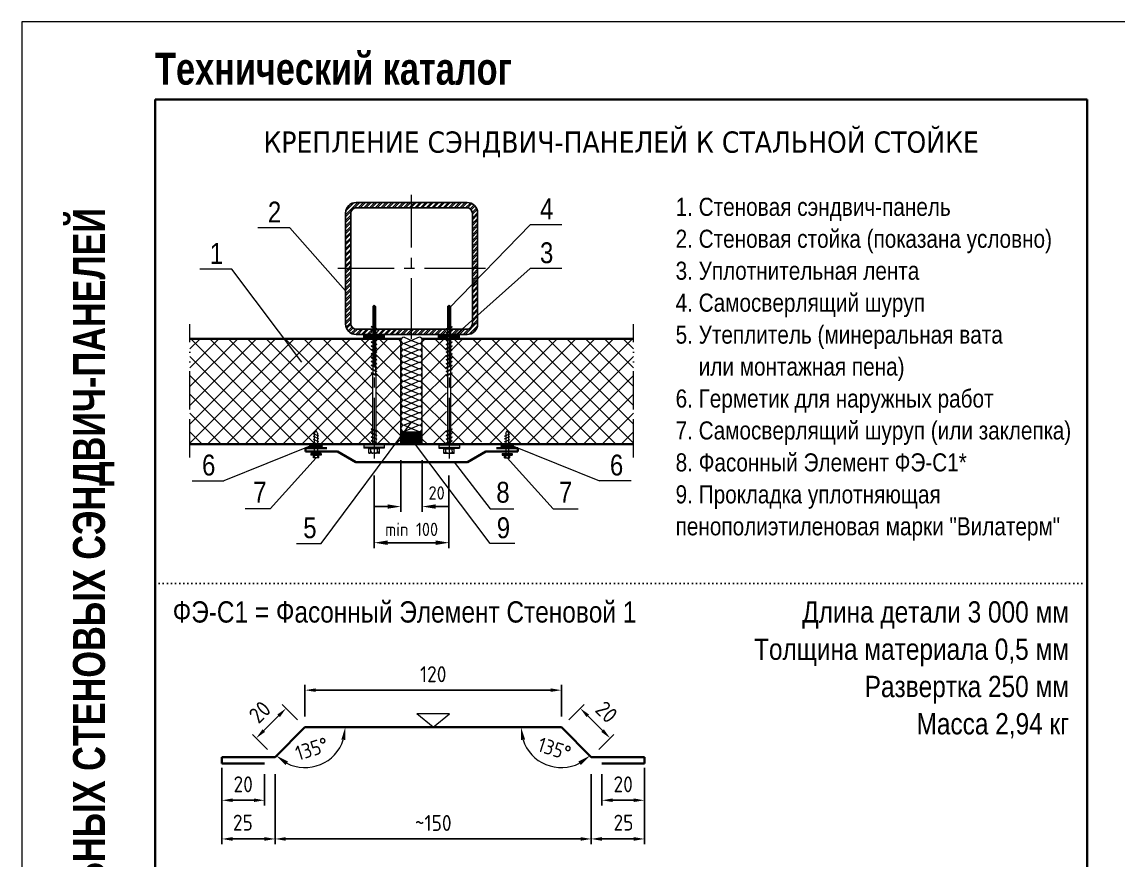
# Model space of a CAD drawing. Extents: x 5821 to 16321, y -13531 to 5774.
# Drawn here: x 14221 to 15250, y 4987 to 5774 of the extents above; entities that cross this region are included whole.
import ezdxf
from ezdxf.enums import TextEntityAlignment as Align

# ---------------------------------------------------------------- set-up
doc = ezdxf.new("R2010")
doc.units = 0
doc.header["$LTSCALE"] = 3
for name, pattern in [('ACAD_ISO13W100', [36, 12, -3, 12, -3, 0, -3, 0, -3]), ('CENTER2', [28.575, 19.05, -3.175, 3.175, -3.175]), ('DOT2', [0.125, 0, -0.125])]:
    doc.linetypes.add(name, pattern=pattern)
doc.layers.get('0').update_dxf_attribs({"linetype": 'CONTINUOUS', "lineweight": 30})
doc.layers.get('DEFPOINTS').update_dxf_attribs({"linetype": 'CONTINUOUS'})
for name, color, linetype, lineweight in [('new_fill', 8, 'CONTINUOUS', 13), ('RAZMER', 7, 'CONTINUOUS', 9), ('Нащельники', 1, 'CONTINUOUS', 30), ('Саморезы', 7, 'CONTINUOUS', 13)]:
    doc.layers.add(name, color=color, linetype=linetype, lineweight=lineweight)
doc.layers.add('Punktir', color=7, linetype='CONTINUOUS')
doc.layers.add('Прогон', color=7, linetype='CONTINUOUS')
doc.styles.add('ROMANS', font='romans.shx', dxfattribs={"width": 0.85})
doc.styles.get("Standard").update_dxf_attribs({"font": 'TAHOMA.TTF'})
doc.styles.add('style1', font='ARIALN.TTF')
doc.styles.add('style2', font='impact.TTF')
doc.dimstyles.new('2.5', dxfattribs={"dimscale": 5, "dimtxt": 3, "dimasz": 2, "dimexe": 1, "dimexo": 2, "dimgap": 0, "dimtad": 0, "dimdec": 0, "dimlfac": 0.5, "dimzin": 9, "dimdsep": 46, "dimtxsty": 'ROMANS', "dimcen": -3, "dimdle": 1, "dimclrd": 256, "dimclre": 256, "dimclrt": 256, "dimadec": 0, "dimazin": 0, "dimtfac": 1, "dimtdec": 0, "dimtofl": 0, "dimtmove": 2, "dimatfit": 3, "dimfxl": 0, "dimtvp": 1, "dimtolj": 1, "dimtzin": 9, "dimarcsym": 0})
doc.dimstyles.new('5', dxfattribs={"dimscale": 5, "dimtxt": 3, "dimasz": 2.5, "dimexe": 1, "dimexo": 3, "dimgap": 0, "dimtad": 0, "dimdec": 0, "dimzin": 9, "dimdsep": 46, "dimtxsty": 'ROMANS', "dimblk2": 'OBLIQUE', "dimcen": -3, "dimdle": 1.5, "dimclrd": 256, "dimclre": 256, "dimclrt": 256, "dimadec": 0, "dimazin": 0, "dimtfac": 1, "dimtdec": 0, "dimtofl": 0, "dimtmove": 2, "dimatfit": 3, "dimfxl": 0, "dimtvp": 1, "dimtolj": 1, "dimtzin": 9, "dimarcsym": 0})
doc.dimstyles.get("Standard").update_dxf_attribs({"dimscale": 0, "dimtxt": 3, "dimasz": 3, "dimexe": 2.5, "dimexo": 2.5, "dimgap": 1.5, "dimtad": 0, "dimdec": 0, "dimzin": 9, "dimdsep": 46, "dimtxsty": 'ROMANS', "dimcen": -3, "dimdle": 1.25, "dimadec": 0, "dimazin": 0, "dimtfac": 0.75, "dimtdec": 0, "dimtofl": 0, "dimtmove": 2, "dimatfit": 3, "dimfxl": 0, "dimtvp": 1.5, "dimtolj": 1, "dimtzin": 0, "dimarcsym": 0})
pattern_1 = [(45, (13023.318, 50.5626), (-2.6516504, 2.6516504), []), (45, (13025.086, 50.5626), (-2.6516504, 2.6516504), [])]

# ---------------------------------------------------------------- blocks, each defined once
blk = doc.blocks.new('*D249')
at = {"layer": 'DEFPOINTS', "color": 0, "transparency": 16777216}
for p in [(14486.8, 5112.1), (14441, 5101.8), (14458.8, 5084.1)]:
    blk.add_point(p, dxfattribs=at)
at = {"layer": 'RAZMER', "lineweight": -2, "transparency": 16777216}
for p, q in [((14479.7, 5119.2), (14465.5, 5133.4)), ((14462, 5122.8), (14448.1, 5108.9)), ((14451.7, 5091.1), (14437.5, 5105.4))]:
    blk.add_line(p, q, dxfattribs=at)
at = {"layer": 'RAZMER', "transparency": 16777216}
for points in [[(14460.8, 5124), (14463.2, 5121.6), (14469.1, 5129.9)], [(14446.9, 5110.1), (14449.3, 5107.7), (14441, 5101.8)]]:
    blk.add_solid(points, dxfattribs=at)
at = {"layer": 'RAZMER', "transparency": 16777216, "insert": (14444.4, 5126.4), "char_height": 15, "attachment_point": 5, "rotation": 45, "style": 'ROMANS'}
blk.add_mtext('\\A1;20', dxfattribs=at)
blk = doc.blocks.new('*D250')
at = {"layer": 'DEFPOINTS', "color": 0, "transparency": 16777216}
for p in [(14408.8, 5084.1), (14458.8, 5078.1), (14408.8, 5007.2)]:
    blk.add_point(p, dxfattribs=at)
at = {"layer": 'RAZMER', "lineweight": -2, "transparency": 16777216}
for p, q in [((14408.8, 5074.1), (14408.8, 5002.2)), ((14458.8, 5068.1), (14458.8, 5002.2)), ((14448.8, 5007.2), (14418.8, 5007.2))]:
    blk.add_line(p, q, dxfattribs=at)
at = {"layer": 'RAZMER', "transparency": 16777216}
for points in [[(14418.8, 5008.9), (14418.8, 5005.5), (14408.8, 5007.2)], [(14448.8, 5008.9), (14448.8, 5005.5), (14458.8, 5007.2)]]:
    blk.add_solid(points, dxfattribs=at)
at = {"layer": 'RAZMER', "transparency": 16777216, "insert": (14428.5, 5022.5), "char_height": 15, "attachment_point": 5, "style": 'ROMANS'}
blk.add_mtext('\\A1;25', dxfattribs=at)
blk = doc.blocks.new('*D251')
at = {"layer": 'DEFPOINTS', "color": 0, "transparency": 16777216}
for p in [(14550.8, 5112.1), (14707.5, 5112.1), (14727.5, 5112.1), (14700.7, 5085.3), (14755.5, 5084.1)]:
    blk.add_point(p, dxfattribs=at)
at = {"layer": 'RAZMER', "color": 0, "lineweight": 0, "transparency": 16777216}
blk.add_arc((14727.5, 5112.1), 37.9, 198.2006, 296.7994, dxfattribs=at)
at = {"layer": 'RAZMER', "color": 0, "transparency": 16777216}
for points in [[(14689.5, 5100), (14693.4, 5100.6), (14689.6, 5112.1)], [(14743.4, 5079.9), (14745.8, 5076.6), (14754.3, 5085.3)]]:
    blk.add_solid(points, dxfattribs=at)
at = {"layer": 'RAZMER', "color": 0, "transparency": 16777216, "insert": (14721, 5091.8), "char_height": 14, "attachment_point": 5, "rotation": 342.3112, "style": 'ROMANS'}
blk.add_mtext('\\A1;135°', dxfattribs=at)
blk = doc.blocks.new('*D252')
at = {"layer": 'DEFPOINTS', "color": 0, "transparency": 16777216}
for p in [(14727.5, 5146.9), (14486.8, 5112.1), (14727.5, 5112.1)]:
    blk.add_point(p, dxfattribs=at)
at = {"layer": 'RAZMER', "lineweight": -2, "transparency": 16777216}
for p, q in [((14486.8, 5122.1), (14486.8, 5151.9)), ((14496.8, 5146.9), (14717.5, 5146.9)), ((14727.5, 5122.1), (14727.5, 5151.9))]:
    blk.add_line(p, q, dxfattribs=at)
at = {"layer": 'RAZMER', "transparency": 16777216}
for points in [[(14496.8, 5148.6), (14496.8, 5145.3), (14486.8, 5146.9)], [(14717.5, 5148.6), (14717.5, 5145.3), (14727.5, 5146.9)]]:
    blk.add_solid(points, dxfattribs=at)
at = {"layer": 'RAZMER', "transparency": 16777216, "insert": (14607.2, 5161.9), "char_height": 15, "attachment_point": 5, "style": 'ROMANS'}
blk.add_mtext('\\A1;120', dxfattribs=at)
blk = doc.blocks.new('*D253')
at = {"layer": 'DEFPOINTS', "color": 0, "transparency": 16777216}
for p in [(14727.5, 5112.1), (14773.3, 5101.8), (14755.5, 5084.1)]:
    blk.add_point(p, dxfattribs=at)
at = {"layer": 'RAZMER', "lineweight": -2, "transparency": 16777216}
for p, q in [((14734.6, 5119.2), (14748.8, 5133.4)), ((14752.3, 5122.8), (14766.2, 5108.9)), ((14762.6, 5091.1), (14776.8, 5105.4))]:
    blk.add_line(p, q, dxfattribs=at)
at = {"layer": 'RAZMER', "transparency": 16777216}
for points in [[(14753.5, 5124), (14751.1, 5121.6), (14745.2, 5129.9)], [(14767.4, 5110.1), (14765, 5107.7), (14773.3, 5101.8)]]:
    blk.add_solid(points, dxfattribs=at)
at = {"layer": 'RAZMER', "transparency": 16777216, "insert": (14769.9, 5126.4), "char_height": 15, "attachment_point": 5, "rotation": 315, "style": 'ROMANS'}
blk.add_mtext('\\A1;20', dxfattribs=at)
blk = doc.blocks.new('саморез4')
at = {"layer": 'new_fill'}
blk.add_hatch(color=254, dxfattribs=at).paths.add_polyline_path([(-2.4, -9.4), (0, -9.4), (0, 9.8), (-2.4, 9.8)])
at = {"layer": 'Саморезы', "ltscale": 150}
for p, q in [((-7.9, 5), (-3.1, 5)), ((-7.9, -5), (-7.9, 5)), ((-5.9, 3.1), (-3.1, 3.1)), ((-3.8, -5), (-3.8, 5)), ((0, 9.8), (-3.1, 9.8)), ((-3.1, -9.4), (-3.1, 9.8)), ((-2.4, -9.4), (-2.4, 9.8)), ((0, -9.4), (0, 9.8)), ((64.9, 1.5), (0, 1.5)), ((1.3, -2.2), (3.4, 2.7)), ((1.9, -2.2), (4, 2.7)), ((3.7, 2.9), (3.4, 2.7)), ((3.7, 2.9), (4, 2.7)), ((4.9, -2.2), (7, 2.7)), ((5.5, -2.2), (7.6, 2.7)), ((7.3, 2.9), (7, 2.7)), ((7.3, 2.9), (7.6, 2.7)), ((8.6, -2.2), (10.7, 2.7)), ((9.2, -2.2), (11.3, 2.7)), ((11, 2.9), (10.7, 2.7)), ((11, 2.9), (11.3, 2.7)), ((12.2, -2.2), (14.3, 2.7)), ((12.8, -2.2), (14.9, 2.7)), ((14.6, 2.9), (14.3, 2.7)), ((14.6, 2.9), (14.9, 2.7)), ((64.9, -2.2), (67, 2.7)), ((65.6, -2.2), (67.7, 2.7)), ((67.3, 2.9), (67, 2.7)), ((130, 1.3), (67.1, 1.3)), ((67.3, 2.9), (67.7, 2.7)), ((68.6, -2.2), (70.7, 2.7)), ((69.2, -2.2), (71.3, 2.7)), ((71, 2.9), (70.7, 2.7)), ((71, 2.9), (71.3, 2.7)), ((72.2, -2.2), (74.3, 2.7)), ((72.8, -2.2), (74.9, 2.7)), ((74.6, 2.9), (74.3, 2.7)), ((74.6, 2.9), (74.9, 2.7)), ((75.8, -2.2), (77.9, 2.7)), ((76.4, -2.2), (78.5, 2.7)), ((78.2, 2.9), (77.9, 2.7)), ((78.2, 2.9), (78.5, 2.7)), ((79.5, -2.2), (81.5, 2.7)), ((80.1, -2.2), (82.2, 2.7)), ((81.9, 2.9), (81.5, 2.7)), ((81.9, 2.9), (82.2, 2.7)), ((83.1, -2.2), (85.2, 2.7)), ((83.7, -2.2), (85.8, 2.7)), ((85.5, 2.9), (85.2, 2.7)), ((85.5, 2.9), (85.8, 2.7)), ((86.7, -2.2), (88.8, 2.7)), ((87.3, -2.2), (89.4, 2.7)), ((89.1, 2.9), (88.8, 2.7)), ((89.1, 2.9), (89.4, 2.7)), ((90.3, -2.2), (92.4, 2.7)), ((90.9, -2.2), (93, 2.7)), ((92.7, 2.9), (92.4, 2.7)), ((92.7, 2.9), (93, 2.7)), ((94, -2.2), (96.1, 2.7)), ((94.6, -2.2), (96.7, 2.7)), ((96.4, 2.9), (96.1, 2.7)), ((96.4, 2.9), (96.7, 2.7)), ((97.6, -2.2), (99.7, 2.7)), ((98.2, -2.2), (100.3, 2.7)), ((100, 2.9), (99.7, 2.7)), ((100, 2.9), (100.3, 2.7)), ((101.2, -2.2), (103.3, 2.7)), ((101.8, -2.2), (103.9, 2.7)), ((103.6, 2.9), (103.3, 2.7)), ((103.6, 2.9), (103.9, 2.7)), ((104.8, -2.2), (106.9, 2.7)), ((105.5, -2.2), (107.6, 2.7)), ((107.2, 2.9), (106.9, 2.7)), ((107.2, 2.9), (107.6, 2.7)), ((108.5, -2.2), (110.6, 2.7)), ((109.1, -2.2), (111.2, 2.7)), ((110.9, 2.9), (110.6, 2.7)), ((110.9, 2.9), (111.2, 2.7)), ((130, 1.3), (131.2, 0)), ((-7.9, -5), (-3.1, -5)), ((-5.9, -3.1), (-3.1, -3.1)), ((0, -9.4), (-3.1, -9.4)), ((64.9, -1.5), (0, -1.5)), ((64.9, -1.5), (0, -1.5)), ((1.6, -2.4), (1.3, -2.2)), ((1.6, -2.4), (1.9, -2.2)), ((5.2, -2.4), (4.9, -2.2)), ((5.2, -2.4), (5.5, -2.2)), ((8.9, -2.4), (8.6, -2.2)), ((8.9, -2.4), (9.2, -2.2)), ((12.5, -2.4), (12.2, -2.2)), ((12.5, -2.4), (12.8, -2.2)), ((65.3, -2.4), (64.9, -2.2)), ((65.3, -2.4), (65.6, -2.2)), ((130, -1.3), (67.1, -1.3)), ((68.9, -2.4), (68.6, -2.2)), ((68.9, -2.4), (69.2, -2.2)), ((72.5, -2.4), (72.2, -2.2)), ((72.5, -2.4), (72.8, -2.2)), ((76.1, -2.4), (75.8, -2.2)), ((76.1, -2.4), (76.4, -2.2)), ((79.8, -2.4), (79.5, -2.2)), ((79.8, -2.4), (80.1, -2.2)), ((83.4, -2.4), (83.1, -2.2)), ((83.4, -2.4), (83.7, -2.2)), ((87, -2.4), (86.7, -2.2)), ((87, -2.4), (87.3, -2.2)), ((90.6, -2.4), (90.3, -2.2)), ((90.6, -2.4), (90.9, -2.2)), ((94.3, -2.4), (94, -2.2)), ((94.3, -2.4), (94.6, -2.2)), ((97.9, -2.4), (97.6, -2.2)), ((97.9, -2.4), (98.2, -2.2)), ((101.5, -2.4), (101.2, -2.2)), ((101.5, -2.4), (101.8, -2.2)), ((105.1, -2.4), (104.8, -2.2)), ((105.1, -2.4), (105.5, -2.2)), ((108.8, -2.4), (108.5, -2.2)), ((108.8, -2.4), (109.1, -2.2)), ((130, -1.3), (131.2, 0))]:
    blk.add_line(p, q, dxfattribs=at)
at = {"layer": 'Саморезы'}
for p, q in [((67.1, 1.3), (64.9, 1.5)), ((67.1, -1.3), (64.9, -1.5))]:
    blk.add_line(p, q, dxfattribs=at)
at = {"layer": 'Саморезы', "ltscale": 150}
for centre, radius, start, end in [((-5.9, 5.1), 2, 182.373, 269.9653), ((-5.9, 1.1), 2, 90.0347, 177.627), ((80.3, 1057.7), 1058.9, 271.592, 272.7554), ((-5.9, -1.1), 2, 182.373, 269.9653), ((-5.9, -5.1), 2, 90.0347, 177.627)]:
    blk.add_arc(centre, radius, start, end, dxfattribs=at)
blk = doc.blocks.new('саморез1')
at = {"layer": 'new_fill'}
blk.add_hatch(color=254, dxfattribs=at).paths.add_polyline_path([(-1.2, -4.8), (0, -4.8), (0, 4.8), (-1.2, 4.8)])
at = {"layer": 'Саморезы', "ltscale": 150}
for p, q in [((-3.9, 2.6), (-1.5, 2.6)), ((-3.9, 2.6), (-3.9, -2.4)), ((-2.9, 1.7), (-1.5, 1.7)), ((-1.9, 2.6), (-1.9, -2.4)), ((0, 4.8), (-1.5, 4.8)), ((-1.5, 4.8), (-1.5, -4.8)), ((-1.2, 4.8), (-1.2, -4.8)), ((0, 4.8), (0, -4.8)), ((19.2, 1.4), (0, 1.4)), ((8.4, 2.4), (10.5, -2.4)), ((11.1, 2.4), (13.2, -2.4)), ((13.8, 2.4), (15.9, -2.4)), ((16.4, 2.4), (18.5, -2.4)), ((19.2, 1.4), (21.8, 0)), ((19.2, -1.4), (21.8, 0)), ((-3.9, -2.4), (-1.5, -2.4)), ((-2.9, -1.4), (-1.5, -1.4)), ((0, -4.8), (-1.5, -4.8)), ((0, -1.4), (19.2, -1.4))]:
    blk.add_line(p, q, dxfattribs=at)
for centre, start, end in [((-2.9, 2.7), 182.373, 269.9653), ((-2.9, 0.7), 90.0347, 177.627), ((-2.9, -0.4), 182.373, 269.9653), ((-2.9, -2.4), 90.0347, 177.627)]:
    blk.add_arc(centre, 1, start, end, dxfattribs=at)
blk = doc.blocks.new('*D222')
at = {"layer": 'DEFPOINTS', "color": 0, "transparency": 16777216}
for p in [(14576.9, 5377.9), (14596.9, 5377.9), (14596.9, 5319.3)]:
    blk.add_point(p, dxfattribs=at)
at = {"layer": 'RAZMER', "lineweight": -2, "transparency": 16777216}
for p, q in [((14576.9, 5362.9), (14576.9, 5314.3)), ((14596.9, 5362.9), (14596.9, 5314.3)), ((14564.4, 5319.3), (14551.9, 5319.3)), ((14609.4, 5319.3), (14621.9, 5319.3))]:
    blk.add_line(p, q, dxfattribs=at)
at = {"layer": 'RAZMER', "transparency": 16777216}
for points in [[(14564.4, 5321.4), (14564.4, 5317.3), (14576.9, 5319.3)], [(14609.4, 5321.4), (14609.4, 5317.3), (14596.9, 5319.3)]]:
    blk.add_solid(points, dxfattribs=at)
at = {"layer": 'RAZMER', "transparency": 16777216, "insert": (14610.4, 5332.1), "char_height": 12.5, "attachment_point": 5, "style": 'ROMANS'}
blk.add_mtext('\\A1;20', dxfattribs=at)
blk = doc.blocks.new('_OBLIQUE')
at = {"color": 0, "linetype": 'ByBlock'}
blk.add_line((-0.5, -0.5), (0.5, 0.5), dxfattribs=at)
blk = doc.blocks.new('*D227')
at = {"layer": 'DEFPOINTS', "color": 0, "transparency": 16777216}
for p in [(14551.8, 5363.5), (14622, 5363.5), (14622, 5285.4)]:
    blk.add_point(p, dxfattribs=at)
at = {"layer": 'RAZMER', "lineweight": -2, "transparency": 16777216}
for p, q in [((14551.8, 5348.5), (14551.8, 5280.4)), ((14622, 5348.5), (14622, 5280.4)), ((14564.3, 5285.4), (14609.5, 5285.4))]:
    blk.add_line(p, q, dxfattribs=at)
at = {"layer": 'RAZMER', "transparency": 16777216}
for points in [[(14564.3, 5287.5), (14564.3, 5283.3), (14551.8, 5285.4)], [(14609.5, 5287.5), (14609.5, 5283.3), (14622, 5285.4)]]:
    blk.add_solid(points, dxfattribs=at)
at = {"layer": 'RAZMER', "transparency": 16777216, "insert": (14586.9, 5297.9), "char_height": 12.5, "attachment_point": 5, "style": 'ROMANS'}
blk.add_mtext('\\A1;min 100', dxfattribs=at)
blk = doc.blocks.new('*D228')
at = {"layer": 'DEFPOINTS', "color": 0, "transparency": 16777216}
for p in [(14458.8, 5078.1), (14755.5, 5078.1), (14755.5, 5007.2)]:
    blk.add_point(p, dxfattribs=at)
at = {"layer": 'RAZMER', "lineweight": -2, "transparency": 16777216}
for p, q in [((14458.8, 5068.1), (14458.8, 5002.2)), ((14755.5, 5068.1), (14755.5, 5002.2)), ((14468.8, 5007.2), (14745.5, 5007.2))]:
    blk.add_line(p, q, dxfattribs=at)
at = {"layer": 'RAZMER', "transparency": 16777216}
for points in [[(14468.8, 5008.9), (14468.8, 5005.5), (14458.8, 5007.2)], [(14745.5, 5008.9), (14745.5, 5005.5), (14755.5, 5007.2)]]:
    blk.add_solid(points, dxfattribs=at)
at = {"layer": 'RAZMER', "transparency": 16777216, "insert": (14607.2, 5022.2), "char_height": 15, "attachment_point": 5, "style": 'ROMANS'}
blk.add_mtext('\\A1;~150', dxfattribs=at)
blk = doc.blocks.new('*D236')
at = {"layer": 'DEFPOINTS', "color": 0, "transparency": 16777216}
for p in [(14408.8, 5078.1), (14448.8, 5078.1), (14408.8, 5043.5)]:
    blk.add_point(p, dxfattribs=at)
at = {"layer": 'RAZMER', "lineweight": -2, "transparency": 16777216}
for p, q in [((14408.8, 5068.1), (14408.8, 5038.5)), ((14448.8, 5068.1), (14448.8, 5038.5)), ((14438.8, 5043.5), (14418.8, 5043.5))]:
    blk.add_line(p, q, dxfattribs=at)
at = {"layer": 'RAZMER', "transparency": 16777216}
for points in [[(14418.8, 5045.2), (14418.8, 5041.9), (14408.8, 5043.5)], [(14438.8, 5045.2), (14438.8, 5041.9), (14448.8, 5043.5)]]:
    blk.add_solid(points, dxfattribs=at)
at = {"layer": 'RAZMER', "transparency": 16777216, "insert": (14428.8, 5058.5), "char_height": 15, "attachment_point": 5, "style": 'ROMANS'}
blk.add_mtext('\\A1;20', dxfattribs=at)
blk = doc.blocks.new('*D237')
at = {"layer": 'DEFPOINTS', "color": 0, "transparency": 16777216}
for p in [(14805.5, 5084.1), (14755.5, 5078.1), (14805.5, 5007.2)]:
    blk.add_point(p, dxfattribs=at)
at = {"layer": 'RAZMER', "lineweight": -2, "transparency": 16777216}
for p, q in [((14805.5, 5074.1), (14805.5, 5002.2)), ((14755.5, 5068.1), (14755.5, 5002.2)), ((14765.5, 5007.2), (14795.5, 5007.2))]:
    blk.add_line(p, q, dxfattribs=at)
at = {"layer": 'RAZMER', "transparency": 16777216}
for points in [[(14765.5, 5008.9), (14765.5, 5005.5), (14755.5, 5007.2)], [(14795.5, 5008.9), (14795.5, 5005.5), (14805.5, 5007.2)]]:
    blk.add_solid(points, dxfattribs=at)
at = {"layer": 'RAZMER', "transparency": 16777216, "insert": (14785.8, 5022.5), "char_height": 15, "attachment_point": 5, "style": 'ROMANS'}
blk.add_mtext('\\A1;25', dxfattribs=at)
blk = doc.blocks.new('*D238')
at = {"layer": 'DEFPOINTS', "color": 0, "transparency": 16777216}
for p in [(14765.5, 5078.1), (14805.5, 5078.1), (14805.5, 5043.5)]:
    blk.add_point(p, dxfattribs=at)
at = {"layer": 'RAZMER', "lineweight": -2, "transparency": 16777216}
for p, q in [((14765.5, 5068.1), (14765.5, 5038.5)), ((14805.5, 5068.1), (14805.5, 5038.5)), ((14775.5, 5043.5), (14795.5, 5043.5))]:
    blk.add_line(p, q, dxfattribs=at)
at = {"layer": 'RAZMER', "transparency": 16777216}
for points in [[(14775.5, 5045.2), (14775.5, 5041.9), (14765.5, 5043.5)], [(14795.5, 5045.2), (14795.5, 5041.9), (14805.5, 5043.5)]]:
    blk.add_solid(points, dxfattribs=at)
at = {"layer": 'RAZMER', "transparency": 16777216, "insert": (14785.5, 5058.5), "char_height": 15, "attachment_point": 5, "style": 'ROMANS'}
blk.add_mtext('\\A1;20', dxfattribs=at)
blk = doc.blocks.new('*D239')
at = {"layer": 'DEFPOINTS', "color": 0, "transparency": 16777216}
for p in [(14486.8, 5112.1), (14506.8, 5112.1), (14663.5, 5112.1), (14458.8, 5084.1), (14513.6, 5085.3)]:
    blk.add_point(p, dxfattribs=at)
at = {"layer": 'RAZMER', "color": 0, "lineweight": 0, "transparency": 16777216}
blk.add_arc((14486.8, 5112.1), 37.9, 243.2006, 341.7994, dxfattribs=at)
at = {"layer": 'RAZMER', "color": 0, "transparency": 16777216}
for points in [[(14520.9, 5100.6), (14524.8, 5100), (14524.7, 5112.1)], [(14468.5, 5076.6), (14470.9, 5079.9), (14460, 5085.3)]]:
    blk.add_solid(points, dxfattribs=at)
at = {"layer": 'RAZMER', "color": 0, "transparency": 16777216, "insert": (14493.3, 5091.8), "char_height": 14, "attachment_point": 5, "rotation": 17.6888, "style": 'ROMANS'}
blk.add_mtext('\\A1;135°', dxfattribs=at)

msp = doc.modelspace()

# ---------------------------------------------------------------- hatches: boundary and pattern name
at = {"layer": 'new_fill'}
h = msp.add_hatch(dxfattribs=at)
h.set_pattern_fill('ANSI32', color=256, scale=10, style=0)
h.set_pattern_definition(pattern_1)
h.paths.add_polyline_path([(14586.91, 5599.89), (14586.91, 5604.89), (14534.91, 5604.89, 0.4142136), (14524.91, 5594.89), (14524.91, 5542.89), (14529.91, 5542.89), (14529.91, 5594.89, -0.4142136), (14534.91, 5599.89)])
h.paths.add_polyline_path([(14638.91, 5599.89, -0.4142136), (14643.91, 5594.89), (14643.91, 5542.89), (14648.91, 5542.89), (14648.91, 5594.89, 0.4142136), (14638.91, 5604.89), (14586.91, 5604.89), (14586.91, 5599.89)])
h = msp.add_hatch(dxfattribs=at)
h.set_pattern_fill('ANSI32', color=256, scale=10, style=0)
h.set_pattern_definition(pattern_1)
h.paths.add_polyline_path([(14529.91, 5542.89), (14524.91, 5542.89), (14524.91, 5490.89, 0.4142136), (14534.91, 5480.89), (14549.42, 5480.89), (14549.42, 5485.89), (14534.91, 5485.89, -0.4142136), (14529.91, 5490.89)])
h.paths.add_polyline_path([(14586.91, 5485.89), (14554.22, 5485.89), (14554.22, 5480.89), (14586.91, 5480.89)])
h.paths.add_polyline_path([(14619.61, 5485.89), (14586.91, 5485.89), (14586.91, 5480.89), (14619.61, 5480.89)])
h = msp.add_hatch(dxfattribs=at)
h.set_pattern_fill('ANSI32', color=256, scale=10, style=0)
h.set_pattern_definition(pattern_1)
h.paths.add_polyline_path([(14643.91, 5528.3), (14648.91, 5533.44), (14648.91, 5542.89), (14643.91, 5542.89)])
h.paths.add_polyline_path([(14648.91, 5533.44), (14643.91, 5528.3), (14643.91, 5490.89, -0.4142136), (14638.91, 5485.89), (14624.41, 5485.89), (14624.41, 5480.89), (14638.91, 5480.89, 0.4142136), (14648.91, 5490.89)])
h = msp.add_hatch(dxfattribs=at)
h.set_pattern_fill('ANSI37', color=256, scale=100, style=0)
h.set_pattern_definition([(45, (11953.318, -1430.517), (-8.838835, 8.838835), []), (135, (11953.318, -1430.517), (-8.838835, -8.838835), [])])
h.paths.add_polyline_path([(14550.32, 5377.89), (14550.32, 5380.19), (14549.13, 5380.7), (14548.91, 5381), (14549.14, 5381.31), (14550.32, 5380.8), (14550.32, 5383.82), (14549.13, 5384.32), (14548.91, 5384.63), (14549.14, 5384.94), (14550.32, 5384.43), (14550.32, 5387.44), (14549.13, 5387.95), (14548.91, 5388.26), (14549.14, 5388.57), (14550.32, 5388.06), (14550.32, 5391.07), (14549.13, 5391.58), (14548.91, 5391.88), (14549.14, 5392.19), (14550.32, 5391.68), (14550.32, 5442.23), (14550.45, 5443.77), (14549.13, 5444.34), (14548.91, 5444.64), (14549.14, 5444.95), (14550.51, 5444.37), (14550.51, 5444.38), (14550.51, 5447.38), (14549.13, 5447.97), (14548.91, 5448.27), (14549.14, 5448.58), (14550.51, 5447.99), (14550.51, 5451), (14549.13, 5451.59), (14548.91, 5451.9), (14549.14, 5452.21), (14550.51, 5451.62), (14550.51, 5454.63), (14549.13, 5455.22), (14548.91, 5455.52), (14549.14, 5455.83), (14550.51, 5455.25), (14550.51, 5458.26), (14549.13, 5458.85), (14548.91, 5459.15), (14549.14, 5459.46), (14550.51, 5458.87), (14550.51, 5461.88), (14549.13, 5462.47), (14548.91, 5462.78), (14549.14, 5463.09), (14550.51, 5462.5), (14550.51, 5465.51), (14549.13, 5466.1), (14548.91, 5466.4), (14549.14, 5466.71), (14550.51, 5466.13), (14550.51, 5469.14), (14549.13, 5469.73), (14548.91, 5470.03), (14549.14, 5470.34), (14550.51, 5469.75), (14550.51, 5472.76), (14549.13, 5473.35), (14548.91, 5473.66), (14549.14, 5473.97), (14550.51, 5473.38), (14550.51, 5476.39), (14549.34, 5476.89), (14378.77, 5476.89), (14378.77, 5377.89)])
h.paths.add_polyline_path([(14553.33, 5390.4), (14554.03, 5390.09), (14554.26, 5389.79), (14554.03, 5389.48), (14553.33, 5389.78), (14553.33, 5386.77), (14554.03, 5386.47), (14554.26, 5386.16), (14554.03, 5385.85), (14553.33, 5386.15), (14553.33, 5383.14), (14554.03, 5382.84), (14554.26, 5382.53), (14554.03, 5382.23), (14553.33, 5382.53), (14553.33, 5379.52), (14554.03, 5379.21), (14554.26, 5378.91), (14554.03, 5378.6), (14553.33, 5378.9), (14553.33, 5377.89), (14576.91, 5377.89), (14576.91, 5476.89), (14553.14, 5476.89), (14553.14, 5475.88), (14554.03, 5475.5), (14554.26, 5475.19), (14554.03, 5474.88), (14553.14, 5475.26), (14553.14, 5472.25), (14554.03, 5471.87), (14554.26, 5471.56), (14554.03, 5471.25), (14553.14, 5471.63), (14553.14, 5468.62), (14554.03, 5468.24), (14554.26, 5467.93), (14554.03, 5467.63), (14553.14, 5468.01), (14553.14, 5465), (14554.03, 5464.62), (14554.26, 5464.31), (14554.03, 5464), (14553.14, 5464.38), (14553.14, 5461.37), (14554.03, 5460.99), (14554.26, 5460.68), (14554.03, 5460.37), (14553.14, 5460.75), (14553.14, 5457.74), (14554.03, 5457.36), (14554.26, 5457.05), (14554.03, 5456.75), (14553.14, 5457.13), (14553.14, 5454.12), (14554.03, 5453.74), (14554.26, 5453.43), (14554.03, 5453.12), (14553.14, 5453.5), (14553.14, 5450.49), (14554.03, 5450.11), (14554.26, 5449.8), (14554.03, 5449.49), (14553.14, 5449.87), (14553.14, 5446.86), (14554.03, 5446.48), (14554.26, 5446.17), (14554.03, 5445.87), (14553.14, 5446.25), (14553.14, 5444.38), (14553.25, 5443.19), (14554.03, 5442.86), (14554.26, 5442.55), (14554.03, 5442.24), (14553.3, 5442.55), (14553.33, 5442.23)])
h = msp.add_hatch(dxfattribs=at)
h.set_pattern_fill('NET3', color=256, scale=10, style=0)
h.set_pattern_definition([(180, (-7887.455, 3620.8513), (-7e-14, 1.25), []), (120, (-7887.455, 3620.8513), (1.082531755, 0.625), []), (60, (-7887.455, 3620.8513), (1.082531755, -0.625), [])])
h.paths.add_polyline_path([(14553.14, 5478.89), (14554.03, 5478.51), (14554.26, 5478.81), (14554.03, 5479.12), (14553.14, 5479.5), (14553.14, 5480.89), (14561.58, 5480.89), (14561.58, 5476.89), (14553.14, 5476.89)])
h.paths.add_polyline_path([(14542.07, 5480.89), (14548.93, 5480.89), (14549.13, 5480.61), (14550.51, 5480.02), (14550.51, 5477.01), (14549.14, 5477.59), (14548.91, 5477.28), (14549.13, 5476.98), (14549.34, 5476.89), (14542.07, 5476.89)])
h = msp.add_hatch(dxfattribs=at)
h.set_pattern_fill('ANSI37', color=256, scale=100, style=0)
h.set_pattern_definition([(135, (17220.512, -1430.517), (8.838835, 8.838835), []), (45, (17220.512, -1430.517), (8.838835, -8.838835), [])])
h.paths.add_polyline_path([(14656.69, 5377.89), (14656.69, 5388.33), (14652.49, 5388.33), (14652.49, 5377.89), (14624.41, 5377.89), (14624.41, 5476.89), (14795.06, 5476.89), (14795.06, 5377.89)])
h.paths.add_polyline_path([(14619.61, 5377.89), (14596.91, 5377.89), (14596.91, 5476.89), (14619.61, 5476.89)])
h = msp.add_hatch(dxfattribs=at)
h.set_pattern_fill('NET3', color=256, scale=10, style=0)
h.set_pattern_definition([(180, (-7817.2746, 3620.8513), (-7e-14, 1.25), []), (120, (-7817.2746, 3620.8513), (1.082531755, 0.625), []), (60, (-7817.2746, 3620.8513), (1.082531755, -0.625), [])])
h.paths.add_polyline_path([(14623.32, 5478.89), (14624.21, 5478.51), (14624.44, 5478.81), (14624.22, 5479.12), (14623.32, 5479.5), (14623.32, 5480.89), (14631.76, 5480.89), (14631.76, 5476.89), (14623.32, 5476.89)])
h.paths.add_polyline_path([(14612.25, 5480.89), (14619.11, 5480.89), (14619.32, 5480.61), (14620.69, 5480.02), (14620.69, 5477.01), (14619.32, 5477.59), (14619.09, 5477.28), (14619.32, 5476.98), (14619.52, 5476.89), (14612.25, 5476.89)])
h = msp.add_hatch(dxfattribs=at)
h.set_pattern_fill('NET3', color=256, scale=10, style=0)
h.set_pattern_definition([(0, (38117.9306, 3620.8513), (0, 1.25), []), (60, (38117.9306, 3620.8513), (-1.082531755, 0.625), []), (120, (38117.9306, 3620.8513), (-1.082531755, -0.625), [])])
h.paths.add_polyline_path([(14596.91, 5389.3), (14576.91, 5389.3), (14576.91, 5377.76), (14596.91, 5377.76)])
h = msp.add_hatch(dxfattribs=at)
h.set_pattern_fill('NET3', color=256, scale=10, style=0)
h.set_pattern_definition([(180, (24559.3322, 1579.4826), (0, 1.25), []), (120, (24559.3322, 1579.4826), (1.08253175, 0.625), []), (60, (24559.3322, 1579.4826), (1.08253175, -0.625), [])])
h.paths.add_polyline_path([(14499.36, 5377.89), (14501.21, 5377.89, -1), (14501.21, 5374.11), (14499.36, 5374.11)])
h.paths.add_polyline_path([(14495.16, 5377.89), (14499.36, 5377.89), (14499.36, 5374.11), (14495.16, 5374.11)])
h.paths.add_polyline_path([(14495.16, 5374.11), (14493.32, 5374.11, -1), (14493.32, 5377.89), (14495.16, 5377.89)])
h = msp.add_hatch(dxfattribs=at)
h.set_pattern_fill('NET3', color=256, scale=10, style=0)
h.set_pattern_definition([(360, (4614.5689, 1579.4826), (4e-14, 1.25), []), (60, (4614.5689, 1579.4826), (-1.08253175, 0.625), []), (120, (4614.5689, 1579.4826), (-1.08253175, -0.625), [])])
h.paths.add_polyline_path([(14674.54, 5377.89), (14672.69, 5377.89, 1), (14672.69, 5374.11), (14674.54, 5374.11)])
h.paths.add_polyline_path([(14678.74, 5377.89), (14674.54, 5377.89), (14674.54, 5374.11), (14678.74, 5374.11)])
h.paths.add_polyline_path([(14678.74, 5374.11), (14680.58, 5374.11, 1), (14680.58, 5377.89), (14678.74, 5377.89)])

# ---------------------------------------------------------------- linework, layer by layer
at = {"color": 1}
for p, q in [((14346.09, 5701.59), (14346.09, 4339.44)), ((14346.09, 5701.59), (15221.09, 5701.59)), ((14346.09, 5701.59), (14346.09, 4289.44)), ((15221.09, 5701.59), (15221.09, 4339.44))]:
    msp.add_line(p, q, dxfattribs=at)
for p, q in [((14378.77, 5476.89), (14576.91, 5476.89)), ((14795.06, 5476.89), (14596.91, 5476.89)), ((14378.77, 5377.89), (14576.91, 5377.89)), ((14795.06, 5377.89), (14596.91, 5377.89))]:
    msp.add_line(p, q)
at = {"layer": 'new_fill'}
for p, q in [((14579.86, 5478.3), (14586.94, 5475.35)), ((14586.94, 5475.35), (14579.86, 5472.4)), ((14594.02, 5478.3), (14586.94, 5475.35)), ((14586.94, 5475.35), (14594.02, 5472.4)), ((14579.86, 5472.4), (14586.94, 5469.45)), ((14586.94, 5469.45), (14579.86, 5466.5)), ((14579.86, 5466.5), (14586.94, 5463.55)), ((14594.02, 5472.4), (14586.94, 5469.45)), ((14586.94, 5469.45), (14594.02, 5466.5)), ((14594.02, 5466.5), (14586.94, 5463.55)), ((14586.94, 5463.55), (14579.86, 5460.6)), ((14579.86, 5460.6), (14586.94, 5457.65)), ((14586.94, 5457.65), (14579.86, 5454.7)), ((14579.86, 5454.7), (14586.94, 5451.75)), ((14586.94, 5463.55), (14594.02, 5460.6)), ((14594.02, 5460.6), (14586.94, 5457.65)), ((14586.94, 5457.65), (14594.02, 5454.7)), ((14594.02, 5454.7), (14586.94, 5451.75)), ((14586.94, 5451.75), (14579.86, 5448.8)), ((14579.86, 5448.8), (14586.94, 5445.85)), ((14586.94, 5445.85), (14579.86, 5442.9)), ((14586.94, 5451.75), (14594.02, 5448.8)), ((14594.02, 5448.8), (14586.94, 5445.85)), ((14586.94, 5445.85), (14594.02, 5442.9)), ((14579.86, 5442.9), (14586.94, 5439.95)), ((14586.94, 5439.95), (14579.86, 5437)), ((14579.86, 5437), (14586.94, 5434.05)), ((14586.94, 5434.05), (14579.86, 5431.1)), ((14594.02, 5442.9), (14586.94, 5439.95)), ((14586.94, 5439.95), (14594.02, 5437)), ((14594.02, 5437), (14586.94, 5434.05)), ((14586.94, 5434.05), (14594.02, 5431.1)), ((14579.86, 5431.1), (14586.94, 5428.15)), ((14586.94, 5428.15), (14579.86, 5425.2)), ((14579.86, 5425.2), (14586.94, 5422.25)), ((14594.02, 5431.1), (14586.94, 5428.15)), ((14586.94, 5428.15), (14594.02, 5425.2)), ((14594.02, 5425.2), (14586.94, 5422.25)), ((14586.94, 5422.25), (14579.86, 5419.3)), ((14579.86, 5419.3), (14586.94, 5416.35)), ((14586.94, 5416.35), (14579.86, 5413.4)), ((14579.86, 5413.4), (14586.94, 5410.45)), ((14586.94, 5422.25), (14594.02, 5419.3)), ((14594.02, 5419.3), (14586.94, 5416.35)), ((14586.94, 5416.35), (14594.02, 5413.4)), ((14594.02, 5413.4), (14586.94, 5410.45)), ((14586.94, 5410.45), (14579.86, 5407.5)), ((14579.86, 5407.5), (14586.94, 5404.55)), ((14586.94, 5404.55), (14579.86, 5401.6)), ((14586.94, 5410.45), (14594.02, 5407.5)), ((14594.02, 5407.5), (14586.94, 5404.55)), ((14586.94, 5404.55), (14594.02, 5401.6)), ((14579.86, 5401.6), (14586.94, 5398.65)), ((14586.94, 5398.65), (14579.86, 5395.7)), ((14579.86, 5395.7), (14586.94, 5392.75)), ((14586.94, 5392.75), (14579.86, 5389.8)), ((14594.02, 5401.6), (14586.94, 5398.65)), ((14586.94, 5398.65), (14594.02, 5395.7)), ((14594.02, 5395.7), (14586.94, 5392.75)), ((14586.94, 5392.75), (14594.02, 5389.8))]:
    msp.add_line(p, q, dxfattribs=at)
for centre, start, end in [((14579.86, 5475.35), 90, 180), ((14579.86, 5475.35), 180, 270), ((14594.02, 5475.35), 360, 90), ((14594.02, 5475.35), 270, 0), ((14579.86, 5469.45), 90, 180), ((14579.86, 5469.45), 180, 270), ((14579.86, 5463.55), 90, 180), ((14594.02, 5469.45), 360, 90), ((14594.02, 5469.45), 270, 0), ((14594.02, 5463.55), 360, 90), ((14579.86, 5463.55), 180, 270), ((14579.86, 5457.65), 90, 180), ((14579.86, 5457.65), 180, 270), ((14579.86, 5451.75), 90, 180), ((14594.02, 5463.55), 270, 0), ((14594.02, 5457.65), 360, 90), ((14594.02, 5457.65), 270, 0), ((14594.02, 5451.75), 360, 90), ((14579.86, 5451.75), 180, 270), ((14579.86, 5445.85), 90, 180), ((14579.86, 5445.85), 180, 270), ((14594.02, 5451.75), 270, 0), ((14594.02, 5445.85), 360, 90), ((14594.02, 5445.85), 270, 0), ((14579.86, 5439.95), 90, 180), ((14579.86, 5439.95), 180, 270), ((14579.86, 5434.05), 90, 180), ((14579.86, 5434.05), 180, 270), ((14594.02, 5439.95), 360, 90), ((14594.02, 5439.95), 270, 0), ((14594.02, 5434.05), 360, 90), ((14594.02, 5434.05), 270, 0), ((14579.86, 5428.15), 90, 180), ((14579.86, 5428.15), 180, 270), ((14579.86, 5422.25), 90, 180), ((14594.02, 5428.15), 360, 90), ((14594.02, 5428.15), 270, 0), ((14594.02, 5422.25), 360, 90), ((14579.86, 5422.25), 180, 270), ((14579.86, 5416.35), 90, 180), ((14579.86, 5416.35), 180, 270), ((14579.86, 5410.45), 90, 180), ((14594.02, 5422.25), 270, 0), ((14594.02, 5416.35), 360, 90), ((14594.02, 5416.35), 270, 0), ((14594.02, 5410.45), 360, 90), ((14579.86, 5410.45), 180, 270), ((14579.86, 5404.55), 90, 180), ((14579.86, 5404.55), 180, 270), ((14594.02, 5410.45), 270, 0), ((14594.02, 5404.55), 360, 90), ((14594.02, 5404.55), 270, 0), ((14579.86, 5398.65), 90, 180), ((14579.86, 5398.65), 180, 270), ((14579.86, 5392.75), 90, 180), ((14579.86, 5392.75), 180, 270), ((14594.02, 5398.65), 360, 90), ((14594.02, 5398.65), 270, 0), ((14594.02, 5392.75), 360, 90), ((14594.02, 5392.75), 270, 0)]:
    msp.add_arc(centre, 2.95, start, end, dxfattribs=at)
at = {"layer": 'Punktir', "linetype": 'DOT2', "ltscale": 10}
msp.add_line((14346.09, 5247.19), (15221.09, 5247.19), dxfattribs=at)
at = {"layer": 'RAZMER', "linetype": 'CENTER2'}
for p, q in [((14586.91, 5476.81), (14586.91, 5612.21)), ((14656.15, 5542.89), (14517.68, 5542.89)), ((14551.82, 5507.3), (14551.82, 5363.47)), ((14622.01, 5507.3), (14622.01, 5363.47))]:
    msp.add_line(p, q, dxfattribs=at)
at = {"layer": 'RAZMER'}
for p, q in [((14472.54, 5580.97), (14442.67, 5580.97)), ((14524.91, 5522.05), (14472.54, 5580.97)), ((14622.01, 5505.78), (14698.12, 5584.01)), ((14727.99, 5584.01), (14698.12, 5584.01)), ((14418.05, 5542.11), (14388.18, 5542.11)), ((14483.93, 5454.93), (14418.05, 5542.11)), ((14628.68, 5480.89), (14698.12, 5542.74)), ((14727.99, 5542.74), (14698.12, 5542.74)), ((14542.07, 5476.89), (14542.07, 5480.89)), ((14561.58, 5476.89), (14561.58, 5480.89)), ((14576.91, 5377.89), (14576.91, 5476.89)), ((14596.91, 5377.89), (14596.91, 5476.89)), ((14612.25, 5476.89), (14612.25, 5480.89)), ((14631.76, 5476.89), (14631.76, 5480.89)), ((14502.06, 5284.51), (14586.94, 5398.65)), ((14491.43, 5376), (14410.75, 5343.38)), ((14660.64, 5284.51), (14590.47, 5377.76)), ((14682.47, 5376), (14763.15, 5343.38)), ((14497.38, 5365.17), (14454.1, 5317.09)), ((14626.75, 5361.11), (14660.64, 5317.09)), ((14676.52, 5365.17), (14719.8, 5317.09)), ((14380.89, 5343.38), (14410.75, 5343.38)), ((14793.01, 5343.38), (14763.15, 5343.38)), ((14454.1, 5317.09), (14430.72, 5317.09)), ((14660.64, 5317.09), (14682.92, 5317.09)), ((14719.8, 5317.09), (14743.18, 5317.09)), ((14478.74, 5284.51), (14502.06, 5284.51)), ((14683.72, 5284.51), (14660.64, 5284.51)), ((14607.15, 5112.12), (14591.76, 5124.78)), ((14622.55, 5124.78), (14591.76, 5124.78)), ((14607.15, 5112.12), (14622.55, 5124.78))]:
    msp.add_line(p, q, dxfattribs=at)
at = {"layer": 'RAZMER', "linetype": 'ACAD_ISO13W100'}
for p, q in [((14378.77, 5365.36), (14378.77, 5490.5)), ((14795.06, 5365.36), (14795.06, 5490.5))]:
    msp.add_line(p, q, dxfattribs=at)
at = {"layer": 'RAZMER'}
for points in [[(15271.09, 5774.44), (14221.09, 5774.44), (14221.09, 4289.44), (15271.09, 4289.44)], [(14576.91, 5377.76), (14596.91, 5377.76), (14596.91, 5389.3), (14576.91, 5389.3)]]:
    msp.add_lwpolyline(points, close=True, dxfattribs=at)
for centre, start, end in [((14493.32, 5376), 90, 270), ((14501.21, 5376), 270, 90), ((14672.69, 5376), 90, 270), ((14680.58, 5376), 270, 90)]:
    msp.add_arc(centre, 1.89, start, end, dxfattribs=at)
at = {"layer": 'Нащельники'}
for p, q in [((14507.26, 5374.11), (14487.26, 5374.11)), ((14487.26, 5374.11), (14487.26, 5371.11)), ((14666.64, 5374.11), (14686.64, 5374.11)), ((14686.64, 5374.11), (14686.64, 5371.11)), ((14487.26, 5371.11), (14517.26, 5371.11)), ((14517.26, 5371.11), (14534.58, 5361.11)), ((14534.58, 5361.11), (14639.32, 5361.11)), ((14656.64, 5371.11), (14639.32, 5361.11)), ((14686.64, 5371.11), (14656.64, 5371.11)), ((14458.76, 5084.08), (14486.8, 5112.12)), ((14727.5, 5112.12), (14486.8, 5112.12)), ((14755.54, 5084.08), (14727.5, 5112.12)), ((14408.76, 5078.08), (14408.76, 5084.08)), ((14408.76, 5084.08), (14458.76, 5084.08)), ((14805.54, 5084.08), (14755.54, 5084.08)), ((14805.54, 5078.08), (14805.54, 5084.08)), ((14448.76, 5078.08), (14408.76, 5078.08)), ((14765.54, 5078.08), (14805.54, 5078.08))]:
    msp.add_line(p, q, dxfattribs=at)
at = {"layer": 'Прогон'}
for points in [[(14638.91, 5604.89), (14534.91, 5604.89)], [(14638.91, 5599.89), (14534.91, 5599.89)], [(14524.91, 5594.89), (14524.91, 5490.89)], [(14529.91, 5594.89), (14529.91, 5490.89)], [(14643.91, 5490.89), (14643.91, 5594.89)], [(14648.91, 5490.89), (14648.91, 5594.89)], [(14534.91, 5485.89), (14638.91, 5485.89)], [(14534.91, 5480.89), (14638.91, 5480.89)]]:
    msp.add_lwpolyline(points, dxfattribs=at)
for centre, radius, start, end in [((14534.91, 5594.89), 10, 90, 180), ((14534.91, 5594.89), 5, 90, 180), ((14638.91, 5594.89), 10, 0, 90), ((14638.91, 5594.89), 5, 0, 90), ((14534.91, 5490.89), 10, 180, 270), ((14534.91, 5490.89), 5, 180, 270), ((14638.91, 5490.89), 10, 270, 0), ((14638.91, 5490.89), 5, 270, 0)]:
    msp.add_arc(centre, radius, start, end, dxfattribs=at)

# ---------------------------------------------------------------- block references
at = {"layer": 'RAZMER'}
for name, p, rotation in [('саморез4', (14551.82, 5377.3), 90), ('саморез1', (14676.64, 5369.11), 90.00000000000304)]:
    msp.add_blockref(name, p, dxfattribs=dict(at, rotation=rotation))
at = {"layer": 'RAZMER', "xscale": -1}
for name, p, rotation in [('саморез4', (14622.01, 5377.3), 270), ('саморез1', (14497.26, 5369.11), 269.9999999999951)]:
    msp.add_blockref(name, p, dxfattribs=dict(at, rotation=rotation))

# ---------------------------------------------------------------- texts
msp.add_text('КРЕПЛЕНИЕ СЭНДВИЧ-ПАНЕЛЕЙ К СТАЛЬНОЙ СТОЙКЕ', height=20).set_placement((14783.59, 5661.59), align=Align.MIDDLE_CENTER)
at = {"style": 'style1'}
for s, height, p in [('4', 19.61, (14707.44, 5589.13)), ('1. Стеновая сэндвич-панель', 17, (14834.74, 5592.31)), ('2', 19.61, (14451.99, 5586.09)), ('2. Стеновая стойка (показана условно)', 17, (14834.74, 5562.31)), ('3', 19.61, (14707.44, 5547.86)), ('1', 19.61, (14397.5, 5547.23)), ('3. Уплотнительная лента', 17, (14834.74, 5532.31)), ('4. Самосверлящий шуруп', 17, (14834.74, 5502.31)), ('5. Утеплитель (минеральная вата', 17, (14834.74, 5472.31)), ('    или монтажная пена)', 17, (14834.74, 5442.31)), ('6. Герметик для наружных работ', 17, (14834.74, 5412.31)), ('7. Самосверлящий шуруп (или заклепка)', 17, (14834.74, 5382.31)), ('6', 19.61, (14390.2, 5348.5)), ('8. Фасонный Элемент ФЭ-С1*', 17, (14834.74, 5352.31)), ('9. Прокладка уплотняющая', 17, (14834.74, 5322.31)), ('5', 19.61, (14485.21, 5289.63)), ('9', 19.61, (14666.86, 5289.63)), ('пенополиэтиленовая марки "Вилатерм"', 17, (14834.74, 5292.31)), ('ФЭ-С1 = Фасонный Элемент Стеновой 1', 20, (14362.63, 5210.38))]:
    msp.add_text(s, height=height, dxfattribs=at).set_placement(p)
msp.add_text('6', height=19.61, rotation=360, dxfattribs=at).set_placement((14773.08, 5348.5))
for s, p in [('7', (14444.51, 5317.09)), ('8', (14672.67, 5317.09))]:
    msp.add_text(s, height=19.61, dxfattribs=at).set_placement(p, align=Align.BOTTOM_CENTER)
msp.add_text('7', height=19.61, rotation=360, dxfattribs=at).set_placement((14731.49, 5317.09), align=Align.BOTTOM_CENTER)
for s, p in [('Длина детали 3 000 мм', (15204.09, 5210.38)), ('Толщина материала 0,5 мм', (15204.09, 5175.38)), ('Развертка 250 мм', (15204.09, 5140.38)), ('Масса 2,94 кг', (15204.09, 5105.38))]:
    msp.add_text(s, height=20, dxfattribs=at).set_placement(p, align=Align.RIGHT)
at = {"layer": 'new_fill', "style": 'style2'}
msp.add_text('Технический каталог', height=30, dxfattribs=at).set_placement((14346.09, 5715.49))
msp.add_text('2. УЗЛЫ КРЕПЛЕНИЯ ГОРИЗОНТАЛЬНЫХ СТЕНОВЫХ СЭНДВИЧ-ПАНЕЛЕЙ', height=30, rotation=90, dxfattribs=at).set_placement((14284.09, 4995.52), align=Align.MIDDLE_CENTER)

# ---------------------------------------------------------------- dimensions: what is measured, and where the dimension line sits
at = {"layer": 'RAZMER'}
dim = msp.add_linear_dim(base=(14596.91, 5319.34), p1=(14576.91, 5377.89), p2=(14596.91, 5377.89), dimstyle='5', override={"dimtxt": 2.5}, dxfattribs=at)
dim.commit()
dim.dimension.update_dxf_attribs({"geometry": '*D222', "text_midpoint": (14610.44, 5332.06), "dimtype": 160})
dim = msp.add_linear_dim(base=(14622.01, 5285.38), p1=(14551.82, 5363.47), p2=(14622.01, 5363.47), text='min 100', dimstyle='5', override={"dimtxt": 2.5}, dxfattribs=at)
dim.commit()
dim.dimension.update_dxf_attribs({"geometry": '*D227', "text_midpoint": (14586.91, 5297.88)})
for base, p1, p2, picture, middle in [((14727.5, 5146.92), (14486.8, 5112.12), (14727.5, 5112.12), '*D252', (14607.15, 5161.92)), ((14408.76, 5043.52), (14448.76, 5078.08), (14408.76, 5078.08), '*D236', (14428.76, 5058.52))]:
    dim = msp.add_linear_dim(base=base, p1=p1, p2=p2, dimstyle='2.5', dxfattribs=at)
    dim.commit()
    dim.dimension.update_dxf_attribs({"geometry": picture, "text_midpoint": middle})
for p1, p2, distance, picture, middle in [((14486.8, 5112.12), (14458.76, 5084.08), -25.09, '*D249', (14444.43, 5126.44)), ((14727.5, 5112.12), (14755.54, 5084.08), 25.09, '*D253', (14769.87, 5126.44))]:
    dim = msp.add_aligned_dim(p1=p1, p2=p2, distance=distance, dimstyle='2.5', dxfattribs=at)
    dim.commit()
    dim.dimension.update_dxf_attribs({"geometry": picture, "text_midpoint": middle})
for base, line1, line2, picture, middle in [((14513.63, 5085.29), ((14506.8, 5112.12), (14663.5, 5112.12)), ((14458.76, 5084.08), (14486.8, 5112.12)), '*D239', (14493.28, 5091.8)), ((14700.68, 5085.29), ((14707.5, 5112.12), (14550.8, 5112.12)), ((14755.54, 5084.08), (14727.5, 5112.12)), '*D251', (14721.02, 5091.8))]:
    dim = msp.add_angular_dim_2l(base=base, line1=line1, line2=line2, dimstyle='Standard', override={"dimscale": 1, "dimtxt": 14, "dimasz": 12, "dimlwd": 0}, dxfattribs=at)
    dim.commit()
    dim.dimension.update_dxf_attribs({"geometry": picture, "text_midpoint": middle, "dimtype": 162})
dim = msp.add_linear_dim(base=(14408.76, 5007.2), p1=(14458.76, 5078.08), p2=(14408.76, 5084.08), angle=180, dimstyle='2.5', dxfattribs=at)
dim.commit()
dim.dimension.update_dxf_attribs({"geometry": '*D250', "text_midpoint": (14428.54, 5022.49), "dimtype": 160})
dim = msp.add_linear_dim(base=(14805.54, 5007.2), p1=(14755.54, 5078.08), p2=(14805.54, 5084.08), dimstyle='2.5', dxfattribs=at)
dim.commit()
dim.dimension.update_dxf_attribs({"geometry": '*D237', "text_midpoint": (14785.77, 5022.49), "dimtype": 160})
dim = msp.add_linear_dim(base=(14755.54, 5007.2), p1=(14458.76, 5078.08), p2=(14755.54, 5078.08), text='~150', dimstyle='2.5', dxfattribs=at)
dim.commit()
dim.dimension.update_dxf_attribs({"geometry": '*D228', "text_midpoint": (14607.15, 5022.2)})
dim = msp.add_linear_dim(base=(14805.54, 5043.52), p1=(14765.54, 5078.08), p2=(14805.54, 5078.08), angle=180, dimstyle='2.5', dxfattribs=at)
dim.commit()
dim.dimension.update_dxf_attribs({"geometry": '*D238', "text_midpoint": (14785.54, 5058.52)})

doc.saveas('drawing.dxf')
